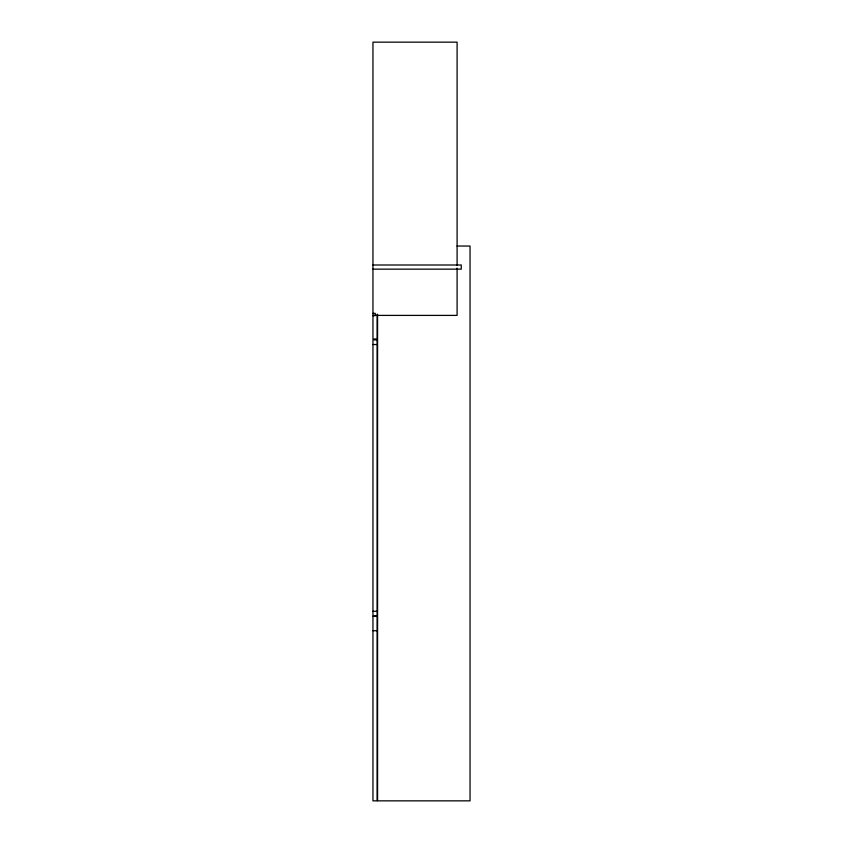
<?xml version="1.0" encoding="UTF-8"?>
<svg xmlns="http://www.w3.org/2000/svg" width="843" height="843" viewBox="0 0 843 843"><rect width="100%" height="100%" fill="white"/><g stroke="black" fill="none" stroke-linecap="round" stroke-linejoin="round"><path stroke-width="1.26" d="M457.022 246.04L470.046 246.04L470.046 800.85L377.58 800.85L377.58 314.407M372.954 264.997L461.258 264.997L461.258 269.159L372.954 269.159M372.954 313.343L375.261 313.343L375.261 315.651L372.954 315.651M372.954 315.398L457.096 315.398L457.096 268.106M372.954 344.524L377.116 344.524M372.954 611.291L377.116 611.291M372.954 630.712L377.116 630.712M457.096 265.471L457.096 42.15L372.954 42.15L372.954 338.97L377.116 338.97L377.116 314.228M377.116 339.898L372.954 339.898L372.954 615.917L377.116 615.917L377.116 339.898M377.116 616.381L372.954 616.381L372.954 800.85L377.116 800.85L377.116 616.381"/></g></svg>
